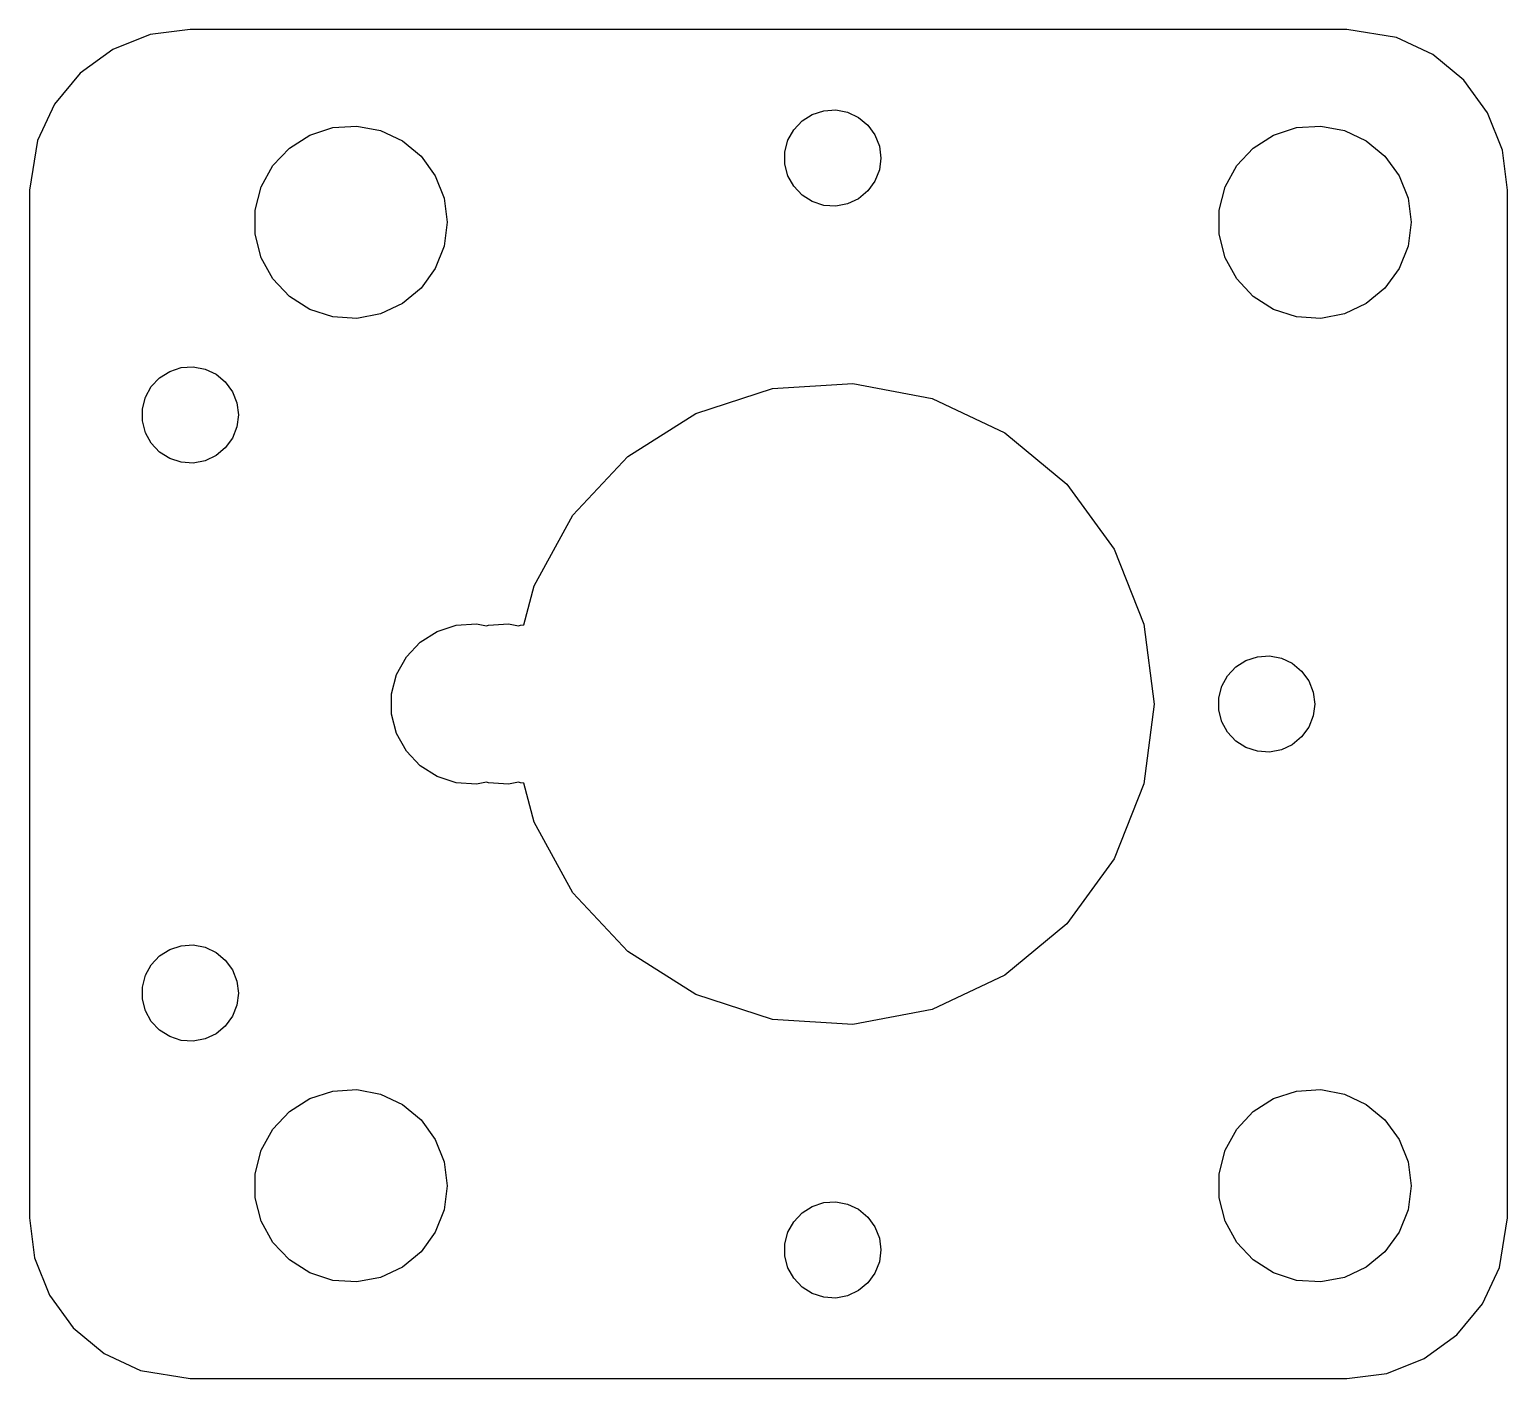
# Model space of a CAD drawing. Header units: metres. Extents: x -25 to 21, y -21 to 21.
import ezdxf

# ---------------------------------------------------------------- set-up
doc = ezdxf.new("R2010")
doc.units = ezdxf.units.M

msp = doc.modelspace()

# ---------------------------------------------------------------- linework, layer by layer
for p, q in [((-21.2435, 20.8429), (-22.4088, 20.3815)), ((-20, 21), (-21.2435, 20.8429)), ((16, 21), (-20, 21)), ((17.5451, 20.7553), (16, 21)), ((18.6791, 20.2216), (17.5451, 20.7553)), ((-22.4088, 20.3815), (-23.4227, 19.6448)), ((19.6448, 19.4227), (18.6791, 20.2216)), ((-23.4227, 19.6448), (-24.2216, 18.6791)), ((20.3815, 18.4088), (19.6448, 19.4227)), ((-24.2216, 18.6791), (-24.7553, 17.5451)), ((-0.638657, 18.3572), (-0.281067, 18.4734)), ((-0.281067, 18.4734), (0.094177, 18.497)), ((0.094177, 18.497), (0.463516, 18.4266)), ((0.463516, 18.4266), (0.803726, 18.2665)), ((20.8429, 17.2435), (20.3815, 18.4088)), ((-16.2773, 17.7145), (-15.5621, 17.9469)), ((-15.5621, 17.9469), (-14.8116, 17.9941)), ((-14.8116, 17.9941), (-14.0729, 17.8532)), ((-1.21352, 17.8817), (-0.956131, 18.1558)), ((-0.956131, 18.1558), (-0.638657, 18.3572)), ((0.803726, 18.2665), (1.09344, 18.0268)), ((1.09344, 18.0268), (1.31445, 17.7226)), ((13.7227, 17.7145), (14.4379, 17.9469)), ((14.4379, 17.9469), (15.1884, 17.9941)), ((15.1884, 17.9941), (15.927, 17.8532)), ((-24.7553, 17.5451), (-25, 16)), ((-16.9123, 17.3115), (-16.2773, 17.7145)), ((-14.0729, 17.8532), (-13.3925, 17.533)), ((-13.3925, 17.533), (-12.8131, 17.0536)), ((-1.48816, 17.188), (-1.39465, 17.5522)), ((-1.39465, 17.5522), (-1.21352, 17.8817)), ((1.31445, 17.7226), (1.45287, 17.373)), ((13.0877, 17.3115), (13.7227, 17.7145)), ((15.927, 17.8532), (16.6075, 17.533)), ((16.6075, 17.533), (17.1869, 17.0536)), ((-17.427, 16.7634), (-16.9123, 17.3115)), ((-12.8131, 17.0536), (-12.3711, 16.4453)), ((-1.48816, 16.812), (-1.48816, 17.188)), ((1.45287, 17.373), (1.5, 17)), ((12.5729, 16.7634), (13.0877, 17.3115)), ((17.1869, 17.0536), (17.6289, 16.4453)), ((21, 16), (20.8429, 17.2435)), ((-17.7893, 16.1044), (-17.427, 16.7634)), ((-1.39465, 16.4478), (-1.48816, 16.812)), ((1.45287, 16.627), (1.31445, 16.2774)), ((1.5, 17), (1.45287, 16.627)), ((12.2107, 16.1044), (12.5729, 16.7634)), ((-17.9763, 15.376), (-17.7893, 16.1044)), ((-12.3711, 16.4453), (-12.0942, 15.7461)), ((-1.21352, 16.1183), (-1.39465, 16.4478)), ((-0.956131, 15.8442), (-1.21352, 16.1183)), ((1.31445, 16.2774), (1.09344, 15.9732)), ((12.0237, 15.376), (12.2107, 16.1044)), ((17.6289, 16.4453), (17.9057, 15.7461)), ((-25, 16), (-25, -16)), ((-12.0942, 15.7461), (-12, 15)), ((-0.638657, 15.6427), (-0.956131, 15.8442)), ((-0.281067, 15.5266), (-0.638657, 15.6427)), ((0.803726, 15.7335), (0.463516, 15.5734)), ((1.09344, 15.9732), (0.803726, 15.7335)), ((17.9057, 15.7461), (18, 15)), ((21, -16), (21, 16)), ((-17.9763, 14.624), (-17.9763, 15.376)), ((0.094177, 15.5029), (-0.281067, 15.5266)), ((0.463516, 15.5734), (0.094177, 15.5029)), ((12.0237, 14.624), (12.0237, 15.376)), ((-12, 15), (-12.0942, 14.2539)), ((18, 15), (17.9057, 14.2539)), ((-17.7893, 13.8956), (-17.9763, 14.624)), ((12.2107, 13.8956), (12.0237, 14.624)), ((-17.427, 13.2366), (-17.7893, 13.8956)), ((-12.0942, 14.2539), (-12.3711, 13.5547)), ((12.5729, 13.2366), (12.2107, 13.8956)), ((17.9057, 14.2539), (17.6289, 13.5547)), ((-12.3711, 13.5547), (-12.8131, 12.9464)), ((17.6289, 13.5547), (17.1869, 12.9464)), ((-16.9123, 12.6884), (-17.427, 13.2366)), ((-12.8131, 12.9464), (-13.3925, 12.467)), ((13.0877, 12.6884), (12.5729, 13.2366)), ((17.1869, 12.9464), (16.6075, 12.467)), ((-16.2773, 12.2855), (-16.9123, 12.6884)), ((-13.3925, 12.467), (-14.0729, 12.1468)), ((13.7227, 12.2855), (13.0877, 12.6884)), ((16.6075, 12.467), (15.927, 12.1468)), ((-15.5621, 12.0531), (-16.2773, 12.2855)), ((-14.8116, 12.0059), (-15.5621, 12.0531)), ((-14.0729, 12.1468), (-14.8116, 12.0059)), ((14.4379, 12.0531), (13.7227, 12.2855)), ((15.1884, 12.0059), (14.4379, 12.0531)), ((15.927, 12.1468), (15.1884, 12.0059)), ((-21.2135, 9.88167), (-20.9561, 10.1558)), ((-20.9561, 10.1558), (-20.6387, 10.3572)), ((-20.6387, 10.3572), (-20.2811, 10.4734)), ((-20.2811, 10.4734), (-19.9058, 10.497)), ((-19.9058, 10.497), (-19.5365, 10.4266)), ((-19.5365, 10.4266), (-19.1963, 10.2665)), ((-19.1963, 10.2665), (-18.9065, 10.0268)), ((-21.3947, 9.55219), (-21.2135, 9.88167)), ((-18.9065, 10.0268), (-18.6855, 9.72263)), ((-18.6855, 9.72263), (-18.5471, 9.37303)), ((-4.25778, 9.04826), (-1.87381, 9.82286)), ((-1.87381, 9.82286), (0.627899, 9.98026)), ((0.627899, 9.98026), (3.09016, 9.51056)), ((-21.4882, 9.18799), (-21.3947, 9.55219)), ((-18.5471, 9.37303), (-18.5, 9)), ((3.09016, 9.51056), (5.35826, 8.44327)), ((-21.4882, 8.812), (-21.4882, 9.18799)), ((-21.3947, 8.4478), (-21.4882, 8.812)), ((-18.5, 9), (-18.5471, 8.62695)), ((-6.37424, 7.70512), (-4.25778, 9.04826)), ((-21.2135, 8.11832), (-21.3947, 8.4478)), ((-18.5471, 8.62695), (-18.6855, 8.27736)), ((5.35826, 8.44327), (7.28967, 6.84546)), ((-20.9561, 7.84422), (-21.2135, 8.11832)), ((-20.6387, 7.64275), (-20.9561, 7.84422)), ((-18.9065, 7.97318), (-19.1963, 7.73351)), ((-18.6855, 8.27736), (-18.9065, 7.97318)), ((-20.2811, 7.52657), (-20.6387, 7.64275)), ((-19.9058, 7.50294), (-20.2811, 7.52657)), ((-19.5365, 7.57341), (-19.9058, 7.50294)), ((-19.1963, 7.73351), (-19.5365, 7.57341)), ((-8.09016, 5.87784), (-6.37424, 7.70512)), ((7.28967, 6.84546), (8.76306, 4.81754)), ((-9.29776, 3.68124), (-8.09016, 5.87784)), ((8.76306, 4.81754), (9.68582, 2.48689)), ((-9.61067, 2.46249), (-9.29776, 3.68124)), ((-12.3144, 2.26205), (-11.7184, 2.4557)), ((-11.7184, 2.4557), (-11.093, 2.49506)), ((-11.093, 2.49506), (-10.7807, 2.43549)), ((-10.7807, 2.43549), (-10.7184, 2.4557)), ((-10.7184, 2.4557), (-10.093, 2.49506)), ((-10.093, 2.49506), (-9.7807, 2.43549)), ((-9.7807, 2.43549), (-9.71844, 2.4557)), ((-9.71844, 2.4557), (-9.61067, 2.46249)), ((9.68582, 2.48689), (10, 0)), ((-13.2725, 1.46945), (-12.8436, 1.92627)), ((-12.8436, 1.92627), (-12.3144, 2.26205)), ((-13.5744, 0.920303), (-13.2725, 1.46945)), ((12.8613, 1.35724), (13.2189, 1.47342)), ((13.2189, 1.47342), (13.5942, 1.49704)), ((13.5942, 1.49704), (13.9635, 1.42657)), ((13.9635, 1.42657), (14.3037, 1.26648)), ((-13.7303, 0.313324), (-13.5744, 0.920303)), ((12.2865, 0.881668), (12.5439, 1.15576)), ((12.5439, 1.15576), (12.8613, 1.35724)), ((14.3037, 1.26648), (14.5934, 1.02681)), ((14.5934, 1.02681), (14.8145, 0.722626)), ((12.0118, 0.187988), (12.1053, 0.552185)), ((12.1053, 0.552185), (12.2865, 0.881668)), ((14.8145, 0.722626), (14.9529, 0.373032)), ((-13.7303, -0.313324), (-13.7303, 0.313324)), ((10, 0), (9.68582, -2.48689)), ((12.0118, -0.187988), (12.0118, 0.187988)), ((14.9529, 0.373032), (15, 0)), ((15, 0), (14.9529, -0.373032)), ((-13.5744, -0.920303), (-13.7303, -0.313324)), ((12.1053, -0.552185), (12.0118, -0.187988)), ((14.9529, -0.373032), (14.8145, -0.722626)), ((12.2865, -0.881668), (12.1053, -0.552185)), ((12.5439, -1.15576), (12.2865, -0.881668)), ((14.8145, -0.722626), (14.5934, -1.02681)), ((-13.2725, -1.46945), (-13.5744, -0.920303)), ((12.8613, -1.35724), (12.5439, -1.15576)), ((13.2189, -1.47342), (12.8613, -1.35724)), ((14.3037, -1.26648), (13.9635, -1.42657)), ((14.5934, -1.02681), (14.3037, -1.26648)), ((-12.8436, -1.92627), (-13.2725, -1.46945)), ((13.5942, -1.49704), (13.2189, -1.47342)), ((13.9635, -1.42657), (13.5942, -1.49704)), ((-12.3144, -2.26205), (-12.8436, -1.92627)), ((-11.7184, -2.4557), (-12.3144, -2.26205)), ((-11.093, -2.49506), (-11.7184, -2.4557)), ((-10.7807, -2.43549), (-11.093, -2.49506)), ((-10.7184, -2.4557), (-10.7807, -2.43549)), ((-10.093, -2.49506), (-10.7184, -2.4557)), ((-9.7807, -2.43549), (-10.093, -2.49506)), ((-9.71844, -2.4557), (-9.7807, -2.43549)), ((-9.61067, -2.46249), (-9.71844, -2.4557)), ((-9.29776, -3.68124), (-9.61067, -2.46249)), ((9.68582, -2.48689), (8.76306, -4.81754)), ((-8.09016, -5.87784), (-9.29776, -3.68124)), ((8.76306, -4.81754), (7.28967, -6.84546)), ((-6.37424, -7.70512), (-8.09016, -5.87784)), ((7.28967, -6.84546), (5.35826, -8.44327)), ((-20.9561, -7.84422), (-20.6387, -7.64275)), ((-20.6387, -7.64275), (-20.2811, -7.52657)), ((-20.2811, -7.52657), (-19.9058, -7.50294)), ((-19.9058, -7.50294), (-19.5365, -7.57341)), ((-19.5365, -7.57341), (-19.1963, -7.73351)), ((-19.1963, -7.73351), (-18.9065, -7.97318)), ((-4.25778, -9.04826), (-6.37424, -7.70512)), ((-21.3947, -8.4478), (-21.2135, -8.11832)), ((-21.2135, -8.11832), (-20.9561, -7.84422)), ((-18.9065, -7.97318), (-18.6855, -8.27736)), ((-18.6855, -8.27736), (-18.5471, -8.62695)), ((-21.4882, -8.812), (-21.3947, -8.4478)), ((-18.5471, -8.62695), (-18.5, -9)), ((5.35826, -8.44327), (3.09016, -9.51056)), ((-21.4882, -9.18799), (-21.4882, -8.812)), ((-21.3947, -9.55219), (-21.4882, -9.18799)), ((-18.5, -9), (-18.5471, -9.37303)), ((-1.87381, -9.82286), (-4.25778, -9.04826)), ((-21.2135, -9.88167), (-21.3947, -9.55219)), ((-18.5471, -9.37303), (-18.6855, -9.72263)), ((3.09016, -9.51056), (0.627899, -9.98026)), ((-20.9561, -10.1558), (-21.2135, -9.88167)), ((-18.9065, -10.0268), (-19.1963, -10.2665)), ((-18.6855, -9.72263), (-18.9065, -10.0268)), ((0.627899, -9.98026), (-1.87381, -9.82286)), ((-20.6387, -10.3572), (-20.9561, -10.1558)), ((-20.2811, -10.4734), (-20.6387, -10.3572)), ((-19.9058, -10.497), (-20.2811, -10.4734)), ((-19.5365, -10.4266), (-19.9058, -10.497)), ((-19.1963, -10.2665), (-19.5365, -10.4266)), ((-16.9123, -12.6884), (-16.2773, -12.2855)), ((-16.2773, -12.2855), (-15.5621, -12.0531)), ((-15.5621, -12.0531), (-14.8116, -12.0059)), ((-14.8116, -12.0059), (-14.0729, -12.1468)), ((-14.0729, -12.1468), (-13.3925, -12.467)), ((13.0877, -12.6884), (13.7227, -12.2855)), ((13.7227, -12.2855), (14.4379, -12.0531)), ((14.4379, -12.0531), (15.1884, -12.0059)), ((15.1884, -12.0059), (15.927, -12.1468)), ((15.927, -12.1468), (16.6075, -12.467)), ((-17.427, -13.2366), (-16.9123, -12.6884)), ((-13.3925, -12.467), (-12.8131, -12.9464)), ((12.5729, -13.2366), (13.0877, -12.6884)), ((16.6075, -12.467), (17.1869, -12.9464)), ((-17.7893, -13.8956), (-17.427, -13.2366)), ((-12.8131, -12.9464), (-12.3711, -13.5547)), ((12.2107, -13.8956), (12.5729, -13.2366)), ((17.1869, -12.9464), (17.6289, -13.5547)), ((-12.3711, -13.5547), (-12.0942, -14.2539)), ((17.6289, -13.5547), (17.9057, -14.2539)), ((-17.9763, -14.624), (-17.7893, -13.8956)), ((-12.0942, -14.2539), (-12, -15)), ((12.0237, -14.624), (12.2107, -13.8956)), ((17.9057, -14.2539), (18, -15)), ((-17.9763, -15.376), (-17.9763, -14.624)), ((12.0237, -15.376), (12.0237, -14.624)), ((-12, -15), (-12.0942, -15.7461)), ((18, -15), (17.9057, -15.7461)), ((-17.7893, -16.1044), (-17.9763, -15.376)), ((-0.638657, -15.6427), (-0.281067, -15.5266)), ((-0.281067, -15.5266), (0.094177, -15.5029)), ((0.094177, -15.5029), (0.463516, -15.5734)), ((0.463516, -15.5734), (0.803726, -15.7335)), ((12.2107, -16.1044), (12.0237, -15.376)), ((-25, -16), (-24.8429, -17.2435)), ((-12.0942, -15.7461), (-12.3711, -16.4453)), ((-1.21352, -16.1183), (-0.956131, -15.8442)), ((-0.956131, -15.8442), (-0.638657, -15.6427)), ((0.803726, -15.7335), (1.09344, -15.9732)), ((1.09344, -15.9732), (1.31445, -16.2774)), ((17.9057, -15.7461), (17.6289, -16.4453)), ((20.7553, -17.5451), (21, -16)), ((-17.427, -16.7634), (-17.7893, -16.1044)), ((-12.3711, -16.4453), (-12.8131, -17.0536)), ((-1.48816, -16.812), (-1.39465, -16.4478)), ((-1.39465, -16.4478), (-1.21352, -16.1183)), ((1.31445, -16.2774), (1.45287, -16.627)), ((12.5729, -16.7634), (12.2107, -16.1044)), ((17.6289, -16.4453), (17.1869, -17.0536)), ((-16.9123, -17.3115), (-17.427, -16.7634)), ((-1.48816, -17.188), (-1.48816, -16.812)), ((1.45287, -16.627), (1.5, -17)), ((1.5, -17), (1.45287, -17.373)), ((13.0877, -17.3115), (12.5729, -16.7634)), ((-24.8429, -17.2435), (-24.3815, -18.4088)), ((-16.2773, -17.7145), (-16.9123, -17.3115)), ((-12.8131, -17.0536), (-13.3925, -17.533)), ((-1.39465, -17.5522), (-1.48816, -17.188)), ((1.45287, -17.373), (1.31445, -17.7226)), ((13.7227, -17.7145), (13.0877, -17.3115)), ((17.1869, -17.0536), (16.6075, -17.533)), ((-15.5621, -17.9469), (-16.2773, -17.7145)), ((-14.0729, -17.8532), (-14.8116, -17.9941)), ((-13.3925, -17.533), (-14.0729, -17.8532)), ((-1.21352, -17.8817), (-1.39465, -17.5522)), ((-0.956131, -18.1558), (-1.21352, -17.8817)), ((1.31445, -17.7226), (1.09344, -18.0268)), ((14.4379, -17.9469), (13.7227, -17.7145)), ((15.927, -17.8532), (15.1884, -17.9941)), ((16.6075, -17.533), (15.927, -17.8532)), ((20.2216, -18.6791), (20.7553, -17.5451)), ((-14.8116, -17.9941), (-15.5621, -17.9469)), ((-0.638657, -18.3572), (-0.956131, -18.1558)), ((-0.281067, -18.4734), (-0.638657, -18.3572)), ((0.803726, -18.2665), (0.463516, -18.4266)), ((1.09344, -18.0268), (0.803726, -18.2665)), ((15.1884, -17.9941), (14.4379, -17.9469)), ((-24.3815, -18.4088), (-23.6448, -19.4227)), ((0.094177, -18.497), (-0.281067, -18.4734)), ((0.463516, -18.4266), (0.094177, -18.497)), ((19.4227, -19.6448), (20.2216, -18.6791)), ((-23.6448, -19.4227), (-22.6791, -20.2216)), ((18.4088, -20.3815), (19.4227, -19.6448)), ((-22.6791, -20.2216), (-21.5451, -20.7553)), ((17.2435, -20.8429), (18.4088, -20.3815)), ((-21.5451, -20.7553), (-20, -21)), ((-20, -21), (16, -21)), ((16, -21), (17.2435, -20.8429))]:
    msp.add_line(p, q)

doc.saveas('drawing.dxf')
